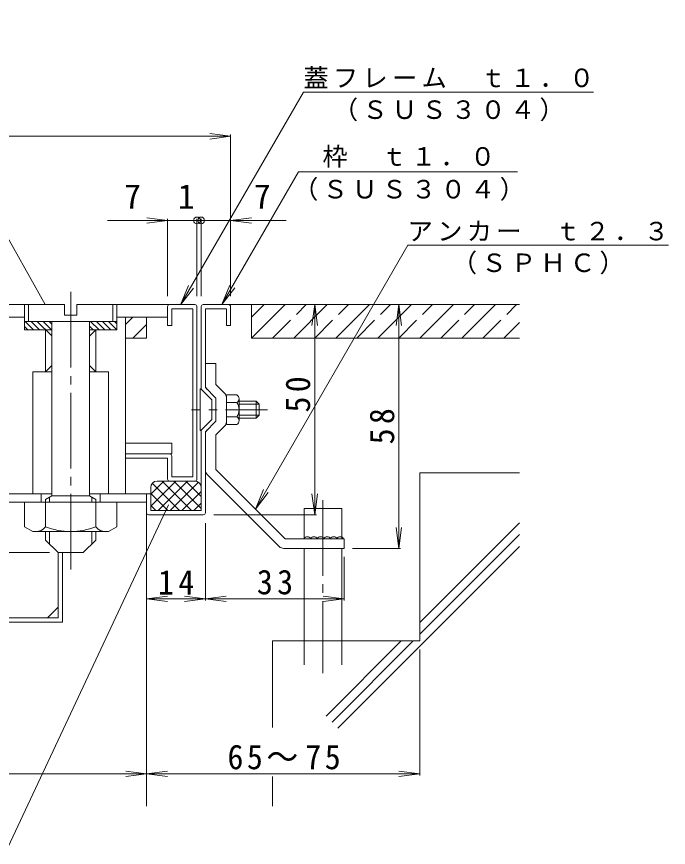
# Model space of a CAD drawing. Units: millimetres at full size. Extents: x -430 to 504, y -386 to 361.
# Drawn here: x 346.4 to 501.4, y -215.7 to -18.1 of the extents above; entities that cross this region are included whole.
import ezdxf
from ezdxf.enums import TextEntityAlignment as Align

# ---------------------------------------------------------------- set-up
doc = ezdxf.new("R2010")
doc.units = ezdxf.units.MM
doc.header["$LTSCALE"] = 2
doc.header["$PDMODE"] = 32
doc.header["$PDSIZE"] = 1.6
for name, pattern in [('CHAIN1', [8, 5, -1, 1, -1]), ('CHAIN2', [12, 9, -1, 1, -1]), ('DASHED3', [4, 3, -1])]:
    doc.linetypes.add(name, pattern=pattern)
for name, color, linetype, lineweight in [('D-1', 3, 'Continuous', 9), ('D-2', 6, 'Continuous', 9), ('D-3', 7, 'Continuous', 9), ('D-A', 2, 'Continuous', 9), ('D-E', 7, 'Continuous', 9), ('D-F', 7, 'Continuous', 9)]:
    doc.layers.add(name, color=color, linetype=linetype, lineweight=lineweight)
doc.styles.add('ＭＳ ゴシック', font='')
doc.styles.get('ＭＳ ゴシック').set_extended_font_data('MS Gothic')

msp = doc.modelspace()

# ---------------------------------------------------------------- linework, layer by layer
at = {"layer": 'D-1', "linetype": 'CHAIN2'}
msp.add_line((359.226, -149.577), (359.226, -82.577), dxfattribs=at)
at = {"layer": 'D-1'}
for p, q in [((357.726, -86.577), (282.264, -86.577)), ((348.226, -86.577), (348.226, -92.577)), ((349.226, -86.577), (349.226, -90.577)), ((357.726, -89.077), (357.726, -86.577)), ((360.726, -86.577), (388.764, -86.577)), ((369.226, -86.577), (369.226, -90.577)), ((370.226, -86.577), (370.226, -92.577)), ((382.264, -87.077), (382.264, -91.577)), ((389.263, -128.077), (389.263, -87.077)), ((348.226, -89.577), (312.264, -89.577)), ((370.188, -90.577), (348.226, -90.577)), ((350.415, -92.577), (348.415, -90.577)), ((351.83, -92.577), (349.829, -90.577)), ((354.726, -94.059), (351.244, -90.577)), ((354.658, -92.577), (352.658, -90.577)), ((354.726, -91.23), (354.072, -90.577)), ((354.726, -90.577), (354.726, -132.077)), ((363.726, -90.577), (363.726, -132.077)), ((365.972, -92.577), (363.972, -90.577)), ((367.386, -92.577), (365.386, -90.577)), ((368.8, -92.577), (366.8, -90.577)), ((370.214, -92.577), (368.214, -90.577)), ((370.226, -91.174), (369.628, -90.577)), ((382.264, -89.577), (370.226, -89.577)), ((372.226, -89.577), (372.226, -131.577)), ((349.001, -92.577), (348.226, -91.802)), ((354.726, -92.577), (348.226, -92.577)), ((353.226, -92.577), (353.226, -102.577)), ((353.226, -92.577), (353.235, -92.586)), ((364.557, -92.577), (363.726, -91.745)), ((370.188, -92.577), (363.726, -92.577)), ((365.226, -92.577), (363.726, -94.077)), ((365.226, -92.577), (365.226, -102.577)), ((383.264, -91.577), (382.264, -91.577)), ((354.726, -102.577), (350.226, -102.577)), ((350.226, -102.577), (350.226, -131.577)), ((353.226, -102.577), (354.726, -101.077)), ((365.226, -102.577), (363.726, -101.077)), ((368.226, -102.577), (363.726, -102.577)), ((368.226, -102.577), (368.226, -131.577)), ((383.264, -119.577), (372.226, -119.577)), ((383.264, -119.577), (383.264, -122.077)), ((383.264, -122.077), (372.226, -122.077)), ((382.264, -123.077), (372.226, -123.077)), ((382.264, -128.077), (382.264, -123.077)), ((383.264, -122.577), (383.264, -127.577)), ((388.764, -128.577), (382.764, -128.577)), ((354.726, -131.577), (346.226, -131.577)), ((372.226, -131.577), (363.726, -131.577))]:
    msp.add_line(p, q, dxfattribs=at)
for points in [[(357.726, -89.077), (360.726, -89.077), (360.726, -86.577)], [(388.264, -87.577), (388.264, -127.577), (383.264, -127.577)], [(388.264, -87.577), (383.264, -87.577), (383.264, -91.577)]]:
    msp.add_lwpolyline(points, dxfattribs=at)
for centre, start, end in [((382.764, -87.077), 90, 180), ((388.764, -87.077), 0, 90), ((382.764, -122.577), 0, 90), ((382.764, -128.077), 180, 270), ((388.764, -128.077), 270, 0)]:
    msp.add_arc(centre, 0.5, start, end, dxfattribs=at)
at = {"layer": 'D-2'}
for p, q in [((390.764, -86.577), (396.764, -86.577)), ((390.264, -87.077), (390.264, -106.743)), ((391.264, -87.577), (396.264, -87.577)), ((391.264, -106.329), (391.264, -87.577)), ((396.264, -87.577), (396.264, -91.577)), ((397.264, -87.077), (397.264, -91.577)), ((396.264, -91.577), (397.264, -91.577)), ((393.764, -100.577), (391.264, -100.577)), ((393.764, -105.577), (393.764, -100.577)), ((390.166, -106.645), (392.764, -109.243)), ((391.264, -106.329), (393.764, -108.829)), ((395.824, -107.637), (393.764, -105.577)), ((389.995, -116.437), (389.995, -106.716)), ((398.764, -108.077), (396.264, -108.077)), ((392.764, -109.243), (392.764, -113.91)), ((393.764, -108.829), (393.764, -114.324)), ((398.764, -109.878), (396.264, -109.878)), ((399.264, -114.176), (399.264, -108.978)), ((403.372, -109.577), (399.264, -109.577)), ((404.072, -110.277), (399.264, -110.277)), ((404.072, -110.277), (403.372, -109.577)), ((403.372, -109.577), (403.372, -113.577)), ((404.072, -110.277), (404.072, -112.877)), ((390.166, -116.508), (392.764, -113.91)), ((391.264, -116.824), (393.764, -114.324)), ((398.764, -113.275), (396.264, -113.275)), ((404.072, -112.877), (399.264, -112.877)), ((403.372, -113.577), (399.264, -113.577)), ((404.072, -112.877), (403.372, -113.577)), ((390.264, -116.41), (390.264, -135.577)), ((395.824, -115.516), (393.764, -117.577)), ((391.264, -116.824), (391.264, -136.077)), ((393.764, -125.806), (393.764, -117.577)), ((410.234, -142.277), (393.764, -125.806)), ((408.842, -144.137), (391.703, -126.999)), ((384.202, -128.577), (378.264, -134.515)), ((381.374, -128.577), (378.264, -131.687)), ((378.264, -130.077), (378.264, -135.577)), ((385.131, -135.577), (378.639, -129.085)), ((388.764, -128.577), (379.764, -128.577)), ((387.03, -128.577), (380.03, -135.577)), ((387.959, -135.577), (380.959, -128.577)), ((389.602, -128.833), (382.859, -135.577)), ((390.264, -135.053), (383.788, -128.577)), ((390.264, -132.224), (386.616, -128.577)), ((341.188, -131.577), (354.726, -131.577)), ((352.226, -133.577), (352.226, -131.577)), ((354.726, -132.077), (353.226, -132.943)), ((363.726, -132.077), (354.726, -132.077)), ((363.726, -131.577), (378.264, -131.577)), ((363.726, -132.077), (365.226, -132.943)), ((366.226, -133.577), (366.226, -131.577)), ((377.264, -136.077), (377.264, -131.577)), ((382.303, -135.577), (378.264, -131.538)), ((390.264, -131), (385.687, -135.577)), ((341.188, -133.577), (377.264, -133.577)), ((348.226, -133.577), (348.226, -139.422)), ((353.226, -133.577), (353.226, -132.943)), ((353.226, -133.577), (353.226, -139.422)), ((354.226, -133.577), (354.226, -132.365)), ((364.226, -133.577), (364.226, -132.365)), ((365.226, -133.577), (365.226, -132.943)), ((365.226, -133.577), (365.226, -139.422)), ((370.226, -133.577), (370.226, -139.422)), ((390.264, -133.829), (388.516, -135.577)), ((379.474, -135.577), (378.264, -134.366)), ((378.264, -135.577), (390.264, -135.577)), ((377.764, -136.577), (390.764, -136.577)), ((350.226, -140.577), (348.226, -139.422)), ((368.226, -140.577), (370.226, -139.422)), ((350.226, -140.577), (368.226, -140.577)), ((353.226, -142.577), (353.226, -140.577)), ((354.226, -143.577), (354.226, -140.577)), ((364.226, -143.577), (364.226, -140.577)), ((356.226, -145.577), (353.226, -142.577)), ((424.264, -142.277), (410.234, -142.277)), ((424.264, -142.277), (424.264, -144.577)), ((356.226, -145.577), (362.226, -145.577)), ((409.902, -144.577), (424.264, -144.577))]:
    msp.add_line(p, q, dxfattribs=at)
at = {"layer": 'D-2', "linetype": 'CHAIN1'}
msp.add_line((406.072, -111.577), (387.995, -111.577), dxfattribs=at)
at = {"layer": 'D-2', "color": 7}
for p, q in [((377.264, -138.577), (377.264, -156.977)), ((391.264, -138.577), (391.264, -156.977)), ((424.264, -146.577), (424.264, -156.977)), ((377.264, -156.577), (382.221, -155.924)), ((391.264, -156.577), (386.307, -155.924)), ((391.264, -156.577), (396.221, -155.924)), ((424.264, -156.577), (419.307, -155.924)), ((377.264, -156.577), (382.221, -157.229)), ((377.264, -156.577), (391.264, -156.577)), ((391.264, -156.577), (386.307, -157.229)), ((391.264, -156.577), (396.221, -157.229)), ((391.264, -156.577), (424.264, -156.577)), ((424.264, -156.577), (419.307, -157.229))]:
    msp.add_line(p, q, dxfattribs=at)
at = {"layer": 'D-2'}
for points in [[(398.764, -115.077), (396.264, -115.077), (396.264, -108.077)], [(362.226, -145.577), (365.226, -142.577), (365.226, -140.577)]]:
    msp.add_lwpolyline(points, dxfattribs=at)
for centre, radius, start, end in [((390.764, -87.077), 0.5, 90, 180), ((396.764, -87.077), 0.5, 0, 90), ((390.095, -106.716), 0.1, 45.04254, 180), ((392.764, -105.708), 1.5, 180, 225), ((394.764, -108.698), 1.5, 0, 45), ((398.202, -108.978), 1.062, 301.93629, 58.0667), ((396.13, -111.577), 3.134, 327.19112, 32.80862), ((394.764, -114.455), 1.5, 315, 0), ((398.202, -114.176), 1.062, 301.9333, 58.06371), ((390.095, -116.437), 0.1, 180, 314.95746), ((392.764, -117.445), 1.5, 135, 180), ((392.764, -125.938), 1.5, 180, 225), ((379.764, -130.077), 1.5, 90, 180), ((388.764, -130.077), 1.5, 0, 90), ((377.764, -136.077), 0.5, 180, 270), ((390.764, -136.077), 0.5, 270, 0), ((350.861, -137.577), 3, 270.00015, 322.04065), ((359.394, -123.537), 17.04, 248.7785, 269.43475), ((359.058, -123.537), 17.04, 270.56525, 291.2215), ((367.591, -137.577), 3, 217.95935, 269.99985), ((367.591, -137.577), 3, 270.00015, 270.00017), ((409.902, -143.077), 1.5, 225, 270)]:
    msp.add_arc(centre, radius, start, end, dxfattribs=at)
at = {"layer": 'D-3'}
for p, q in [((396.764, -86.577), (465.984, -86.577)), ((402.264, -86.577), (402.264, -94.577)), ((402.264, -94.577), (410.264, -86.577)), ((402.264, -89.577), (405.264, -86.577)), ((412.264, -94.577), (420.264, -86.577)), ((422.264, -94.577), (430.264, -86.577)), ((432.264, -94.577), (440.264, -86.577)), ((442.264, -94.577), (450.264, -86.577)), ((452.263, -94.577), (460.264, -86.577)), ((372.226, -91.325), (373.974, -89.577)), ((377.264, -89.577), (377.264, -94.577)), ((462.263, -94.577), (465.984, -90.856)), ((377.264, -94.577), (372.226, -94.577)), ((402.264, -94.577), (465.984, -94.577)), ((442.264, -126.577), (442.264, -166.577)), ((442.264, -126.577), (465.984, -126.577)), ((377.264, -136.077), (377.264, -205.874)), ((414.736, -135.101), (423.736, -135.101)), ((414.736, -142.277), (414.736, -135.101)), ((423.736, -142.277), (423.736, -135.101)), ((442.264, -162.17), (465.984, -138.449)), ((442.264, -164.998), (465.984, -141.277)), ((422.797, -187.294), (465.984, -144.106)), ((414.736, -166.577), (414.736, -144.577)), ((423.736, -166.577), (423.736, -144.577)), ((407.264, -166.577), (442.264, -166.577)), ((407.264, -166.577), (407.264, -187.142)), ((419.968, -184.465), (437.857, -166.577)), ((421.383, -185.879), (440.685, -166.577)), ((407.264, -198.83), (407.264, -205.874))]:
    msp.add_line(p, q, dxfattribs=at)
at = {"layer": 'D-3', "linetype": 'DASHED3'}
for p, q in [((407.264, -94.577), (415.264, -86.577)), ((417.264, -94.577), (425.264, -86.577)), ((427.264, -94.577), (435.264, -86.577)), ((437.264, -94.577), (445.264, -86.577)), ((447.263, -94.577), (455.263, -86.577)), ((457.263, -94.577), (465.264, -86.577)), ((373.974, -94.577), (377.264, -91.287)), ((414.736, -172.255), (414.736, -166.577)), ((423.736, -172.255), (423.736, -166.577))]:
    msp.add_line(p, q, dxfattribs=at)
at = {"layer": 'D-3', "linetype": 'CHAIN2'}
msp.add_line((419.236, -133.101), (419.236, -174.255), dxfattribs=at)
at = {"layer": 'D-3'}
for centre in [(415.518, -142.671), (417.082, -142.671), (418.647, -142.671), (420.211, -142.671), (421.776, -142.671), (423.341, -142.671)]:
    msp.add_arc(centre, 0.876, 26.73732, 153.26268, dxfattribs=at)
at = {"layer": 'D-A'}
for p, q in [((356.264, -145.577), (356.264, -161.077)), ((357.264, -145.577), (357.264, -162.077)), ((353.697, -161.077), (356.264, -158.51)), ((74.759, -161.077), (356.264, -161.077)), ((357.264, -162.077), (74.759, -162.077))]:
    msp.add_line(p, q, dxfattribs=at)
at = {"layer": 'D-E'}
for p, q in [((353.191, -86.577), (314.688, -18.116)), ((385.373, -86.671), (414.583, -36.076)), ((483.583, -36.076), (414.583, -36.076)), ((395.189, -86.577), (413.427, -54.986)), ((465.459, -54.986), (413.427, -54.986)), ((403.166, -135.208), (439.381, -72.482)), ((501.381, -72.482), (439.381, -72.482)), ((385.373, -86.671), (387.286, -82.051)), ((385.373, -86.671), (388.416, -82.704)), ((395.189, -86.577), (397.102, -81.957)), ((395.189, -86.577), (398.232, -82.61)), ((403.166, -135.208), (405.079, -130.589)), ((403.166, -135.208), (406.21, -131.242)), ((382.487, -134.222), (344.29, -215.658))]:
    msp.add_line(p, q, dxfattribs=at)
at = {"layer": 'D-F'}
for p, q in [((74.759, -46.577), (397.264, -46.577)), ((397.264, -46.577), (392.307, -45.924)), ((397.264, -46.577), (392.307, -47.229)), ((397.264, -84.577), (397.264, -46.177)), ((389.264, -66.577), (367.968, -66.577)), ((382.264, -66.577), (377.307, -65.924)), ((382.264, -66.577), (377.307, -67.229)), ((382.264, -84.577), (382.264, -66.177)), ((389.264, -84.577), (389.264, -66.177)), ((390.264, -66.577), (389.264, -66.577)), ((390.264, -84.577), (390.264, -66.177)), ((390.264, -66.577), (410.438, -66.577)), ((397.264, -66.577), (402.221, -65.924)), ((397.264, -66.577), (402.221, -67.229)), ((417.264, -86.577), (416.611, -91.534)), ((417.264, -86.577), (417.916, -91.534)), ((417.264, -136.577), (417.264, -86.577)), ((437.264, -86.577), (436.611, -91.534)), ((437.264, -86.577), (437.916, -91.534)), ((437.264, -144.577), (437.264, -86.577)), ((417.264, -136.577), (416.611, -131.619)), ((417.264, -136.577), (417.916, -131.619)), ((393.264, -136.577), (417.664, -136.577)), ((437.264, -144.577), (436.611, -139.619)), ((437.264, -144.577), (437.916, -139.619)), ((354.226, -145.577), (320.788, -145.577)), ((426.264, -144.577), (437.664, -144.577)), ((442.264, -168.577), (442.264, -198.571)), ((377.264, -198.171), (372.306, -197.518)), ((377.264, -198.171), (382.221, -197.518)), ((442.264, -198.171), (437.307, -197.518)), ((74.759, -198.171), (377.264, -198.171)), ((377.264, -198.171), (372.306, -198.823)), ((377.264, -198.171), (442.264, -198.171)), ((377.264, -198.171), (382.221, -198.823)), ((442.264, -198.171), (437.307, -198.823))]:
    msp.add_line(p, q, dxfattribs=at)
for p in [(389.264, -66.577), (390.264, -66.577)]:
    msp.add_point(p, dxfattribs=at)

# ---------------------------------------------------------------- texts
at = {"layer": 'D-2', "color": 2, "char_height": 5.865, "attachment_point": 7, "style": 'ＭＳ ゴシック'}
for s, insert in [('\\T1.27;\\W0.95;14', (380.014, -155.577)), ('\\T1.27;\\W0.95;33', (403.514, -155.577))]:
    msp.add_mtext(s, dxfattribs=dict(at, insert=insert))
at = {"layer": 'D-E', "char_height": 4.399, "attachment_point": 7, "style": 'ＭＳ ゴシック'}
for s, insert in [('\\T1.17;蓋フレーム\u3000ｔ１．０', (414.583, -35.136)), ('\\T1.17;（ＳＵＳ３０４）', (421.583, -43.017)), ('\\T1.17;枠\u3000ｔ１．０', (419.115, -54.046)), ('\\T1.17;（ＳＵＳ３０４）', (412.114, -61.927)), ('\\T1.17;アンカー\u3000ｔ２．３', (439.381, -71.542)), ('\\T1.17;（ＳＰＨＣ）', (449.881, -79.423))]:
    msp.add_mtext(s, dxfattribs=dict(at, insert=insert))
at = {"layer": 'D-F', "color": 2, "style": 'ＭＳ ゴシック'}
for s, p in [('7', (371.941, -65.577)), ('1', (384.715, -65.577)), ('7', (402.797, -65.577))]:
    msp.add_text(s, height=5.865, dxfattribs=at).set_placement(p, align=Align.BOTTOM_LEFT)
at = {"layer": 'D-F', "color": 2, "char_height": 5.865, "attachment_point": 7, "rotation": 90, "style": 'ＭＳ ゴシック'}
for s, insert in [('\\T1.27;\\W0.95;50', (416.264, -112.247)), ('\\T1.27;\\W0.95;58', (436.264, -119.827))]:
    msp.add_mtext(s, dxfattribs=dict(at, insert=insert))
at = {"layer": 'D-F', "color": 2, "insert": (396.514, -197.171), "char_height": 5.865, "attachment_point": 7, "style": 'ＭＳ ゴシック'}
msp.add_mtext('\\T1.22;\\W0.95;65～75', dxfattribs=at)

doc.saveas('drawing.dxf')
